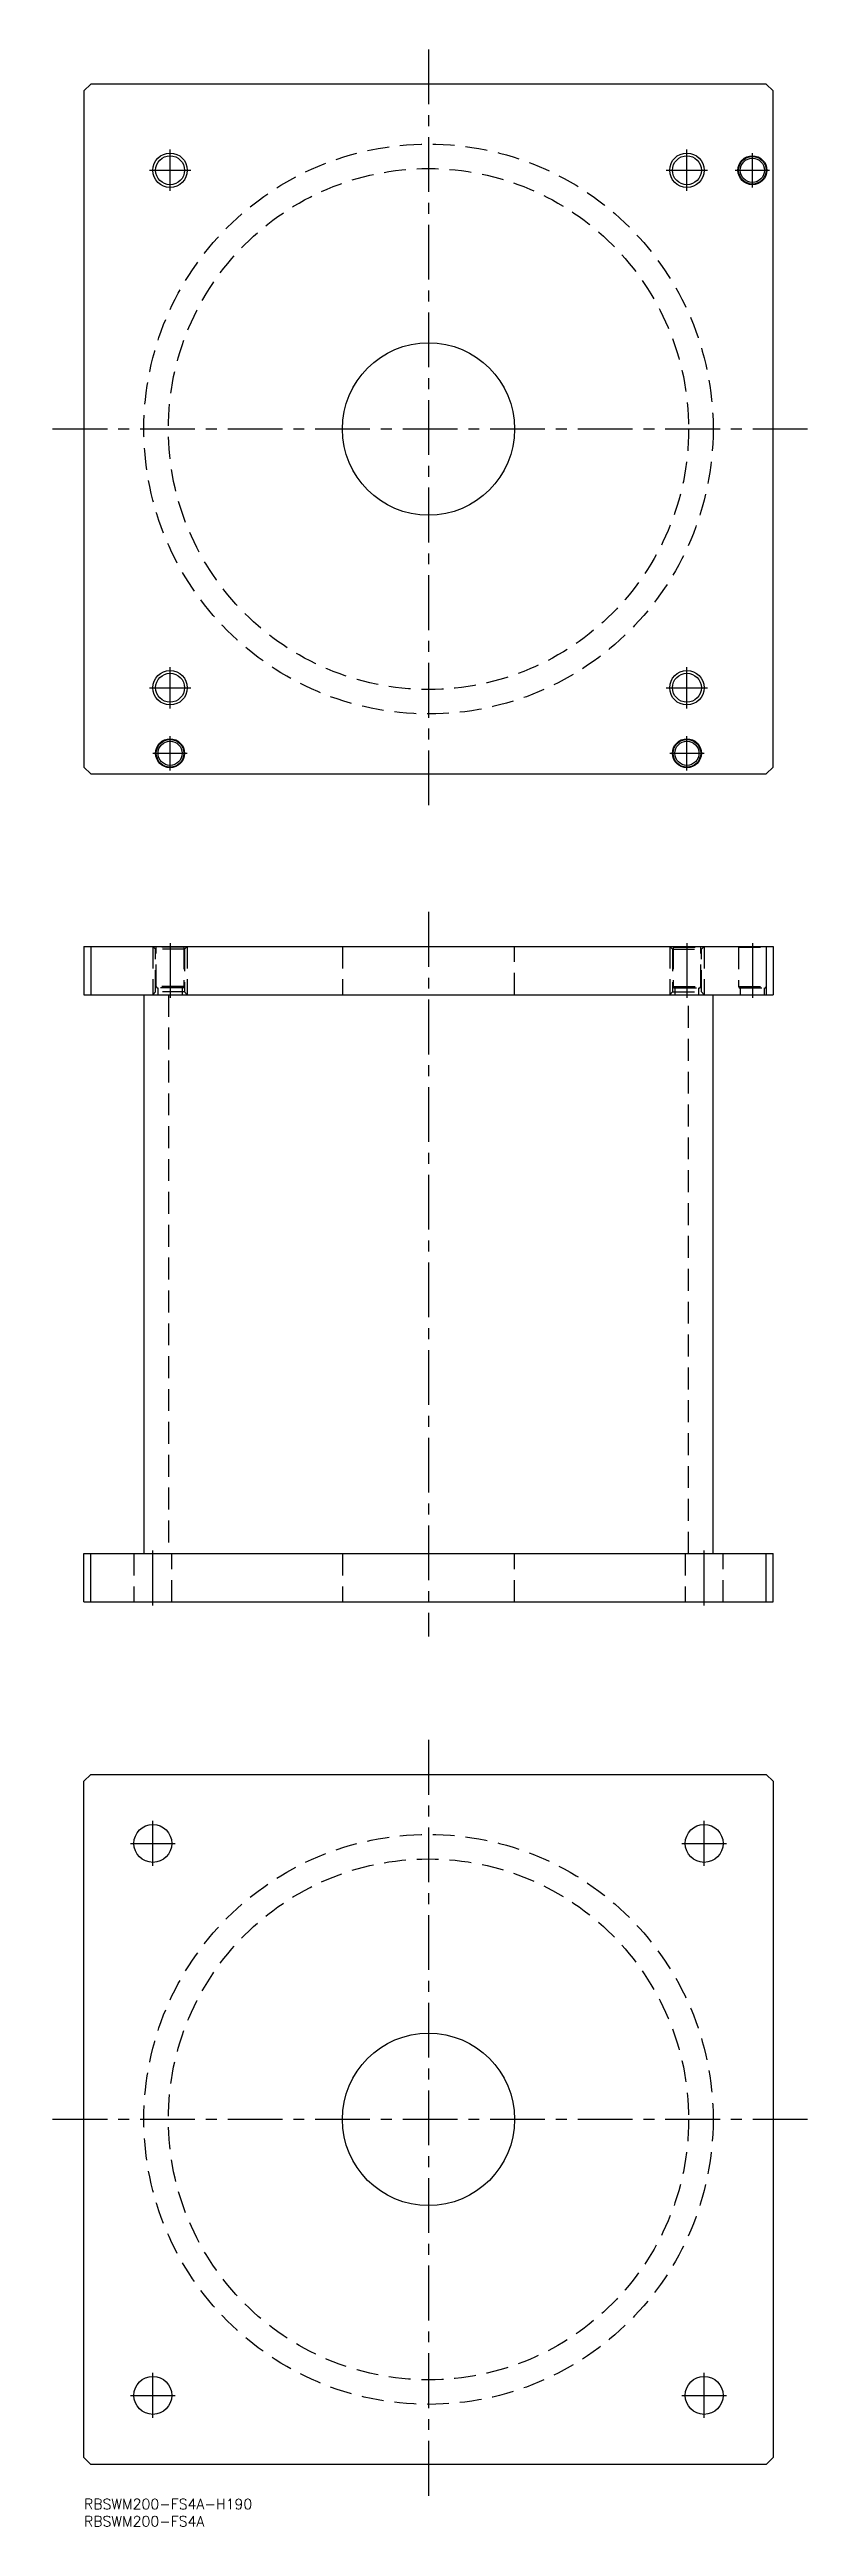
# Model space of a CAD drawing. Extents: x -10 to 210, y -8 to 710.
import ezdxf

# ---------------------------------------------------------------- set-up
doc = ezdxf.new("R2010")
doc.units = 0
doc.header["$LTSCALE"] = 0.5
doc.linetypes.add('CENTER', pattern=[50.8, 31.75, -6.35, 6.35, -6.35])
doc.linetypes.add('DASHED', pattern=[19.05, 12.7, -6.35])
for name, color, linetype in [('MSM_CENTER', 1, 'CENTER'), ('MSM_CONTINUOUS', 7, 'CONTINUOUS'), ('MSM_DASHED', 4, 'DASHED'), ('MSM_NARROW', 5, 'CONTINUOUS'), ('MSM_PART_NUMBER', 7, 'CONTINUOUS')]:
    doc.layers.add(name, color=color, linetype=linetype)
doc.styles.get("Standard").update_dxf_attribs({"font": 'txt.shx', "height": 3, "bigfont": 'bigfont.shx'})

msp = doc.modelspace()

# ---------------------------------------------------------------- linework, layer by layer
at = {"layer": 'MSM_CENTER'}
for p, q in [((100, 710), (100, 490)), ((19, 675), (31, 675)), ((25, 669), (25, 681)), ((169, 675), (181, 675)), ((175, 669), (175, 681)), ((189, 675), (199, 675)), ((194, 670), (194, 680)), ((210, 600), (-10, 600)), ((19, 525), (31, 525)), ((25, 519), (25, 531)), ((169, 525), (181, 525)), ((175, 519), (175, 531)), ((25, 501), (25, 511)), ((175, 501), (175, 511)), ((20, 506), (30, 506)), ((170, 506), (180, 506)), ((100, 460), (100, 250)), ((25, 451), (25, 435)), ((175, 451), (175, 435)), ((194, 451), (194, 435)), ((20, 259), (20, 275)), ((180, 259), (180, 275)), ((100, 220), (100, 0)), ((20, 183.5), (20, 196.5)), ((180, 183.5), (180, 196.5)), ((13.5, 190), (26.5, 190)), ((173.5, 190), (186.5, 190)), ((210, 110), (-10, 110)), ((20, 23.5), (20, 36.5)), ((180, 23.5), (180, 36.5)), ((13.5, 30), (26.5, 30)), ((173.5, 30), (186.5, 30))]:
    msp.add_line(p, q, dxfattribs=at)
at = {"layer": 'MSM_CONTINUOUS'}
for p, q in [((2, 700), (0, 698)), ((0, 698), (0, 502)), ((198, 700), (2, 700)), ((200, 698), (198, 700)), ((200, 502), (200, 698)), ((0, 502), (2, 500)), ((2, 500), (198, 500)), ((198, 500), (200, 502)), ((0, 450), (200, 450)), ((0, 450), (0, 436)), ((2, 450), (2, 436)), ((198, 450), (198, 436)), ((200, 450), (200, 436)), ((0, 436), (200, 436)), ((17.4, 436), (17.4, 274)), ((182.6, 274), (182.6, 436)), ((0, 260), (0, 274)), ((0, 274), (200, 274)), ((2, 260), (2, 274)), ((198, 260), (198, 274)), ((200, 260), (200, 274)), ((0, 260), (200, 260)), ((0, 208), (2, 210)), ((2, 210), (198, 210)), ((198, 210), (200, 208)), ((0, 12), (0, 208)), ((200, 208), (200, 12)), ((2, 10), (0, 12)), ((198, 10), (2, 10)), ((200, 12), (198, 10))]:
    msp.add_line(p, q, dxfattribs=at)
for centre, radius in [((25, 675), 4.188), ((175, 675), 4.188), ((194, 675), 4.2), ((194, 675), 4), ((194, 675), 3.5), ((100, 600), 25), ((25, 525), 4.188), ((175, 525), 4.188), ((25, 506), 4.2), ((25, 506), 4), ((175, 506), 4.2), ((175, 506), 4), ((25, 506), 3.5), ((175, 506), 3.5), ((20, 190), 5.5), ((180, 190), 5.5), ((100, 110), 25), ((20, 30), 5.5), ((180, 30), 5.5)]:
    msp.add_circle(centre, radius, dxfattribs=at)
at = {"layer": 'MSM_DASHED'}
for p, q in [((20.812, 449.188), (20, 450)), ((20, 450), (20, 436)), ((21, 449.8), (20.8, 450)), ((29.188, 449.188), (20.812, 449.188)), ((20.812, 436.812), (20.812, 449.188)), ((29, 449.8), (21, 449.8)), ((21, 438.4), (21, 449.8)), ((29.2, 450), (29, 449.8)), ((29, 449.8), (29, 438.4)), ((30, 450), (29.188, 449.188)), ((29.188, 449.188), (29.188, 436.812)), ((30, 450), (30, 436)), ((75, 450), (75, 436)), ((125, 436), (125, 450)), ((170, 450), (170.812, 449.188)), ((170, 450), (170, 436)), ((170.8, 450), (171, 449.8)), ((170.812, 449.188), (179.188, 449.188)), ((170.812, 449.188), (170.812, 436.812)), ((171, 449.8), (179, 449.8)), ((171, 449.8), (171, 438.4)), ((179, 449.8), (179.2, 450)), ((179, 438.4), (179, 449.8)), ((179.188, 449.188), (180, 450)), ((179.188, 436.812), (179.188, 449.188)), ((180, 450), (180, 436)), ((189.8, 450), (190, 449.8)), ((190, 449.8), (198, 449.8)), ((190, 449.8), (190, 438.4)), ((198, 449.8), (198.2, 450)), ((28.993, 438.4), (21.007, 438.4)), ((28.6, 438), (21.4, 438)), ((21.5, 436), (21.5, 438)), ((28.5, 438), (28.5, 436)), ((171.007, 438.4), (178.993, 438.4)), ((171.4, 438), (178.6, 438)), ((171.5, 438), (171.5, 436)), ((178.5, 436), (178.5, 438)), ((190.007, 438.4), (197.993, 438.4)), ((190.4, 438), (197.6, 438)), ((190.5, 438), (190.5, 436)), ((197.5, 436), (197.5, 438)), ((20, 436), (20.812, 436.812)), ((29.188, 436.812), (20.812, 436.812)), ((24.5, 436), (24.5, 274)), ((29.188, 436.812), (30, 436)), ((170.812, 436.812), (170, 436)), ((170.812, 436.812), (179.188, 436.812)), ((175.5, 274), (175.5, 436)), ((180, 436), (179.188, 436.812)), ((14.5, 274), (14.5, 260)), ((25.5, 260), (25.5, 274)), ((75, 274), (75, 260)), ((125, 260), (125, 274)), ((174.5, 274), (174.5, 260)), ((185.5, 260), (185.5, 274))]:
    msp.add_line(p, q, dxfattribs=at)
for centre, radius in [((100, 600), 82.6), ((100, 600), 75.5), ((100, 110), 82.6), ((100, 110), 75.5)]:
    msp.add_circle(centre, radius, dxfattribs=at)
for centre, start, end in [((21.4, 438.4), 180, 270), ((28.6, 438.4), 270, 0), ((171.4, 438.4), 180, 270), ((178.6, 438.4), 270, 0), ((190.4, 438.4), 180, 270), ((197.6, 438.4), 270, 0)]:
    msp.add_arc(centre, 0.4, start, end, dxfattribs=at)
at = {"layer": 'MSM_NARROW'}
for centre in [(25, 675), (175, 675), (25, 525), (175, 525)]:
    msp.add_circle(centre, 5, dxfattribs=at)

# ---------------------------------------------------------------- texts
at = {"layer": 'MSM_PART_NUMBER'}
for s, p in [('RBSWM200-FS4A-H190', (0, -3)), ('RBSWM200-FS4A', (0, -8))]:
    msp.add_text(s, height=3, dxfattribs=at).set_placement(p)

doc.saveas('drawing.dxf')
